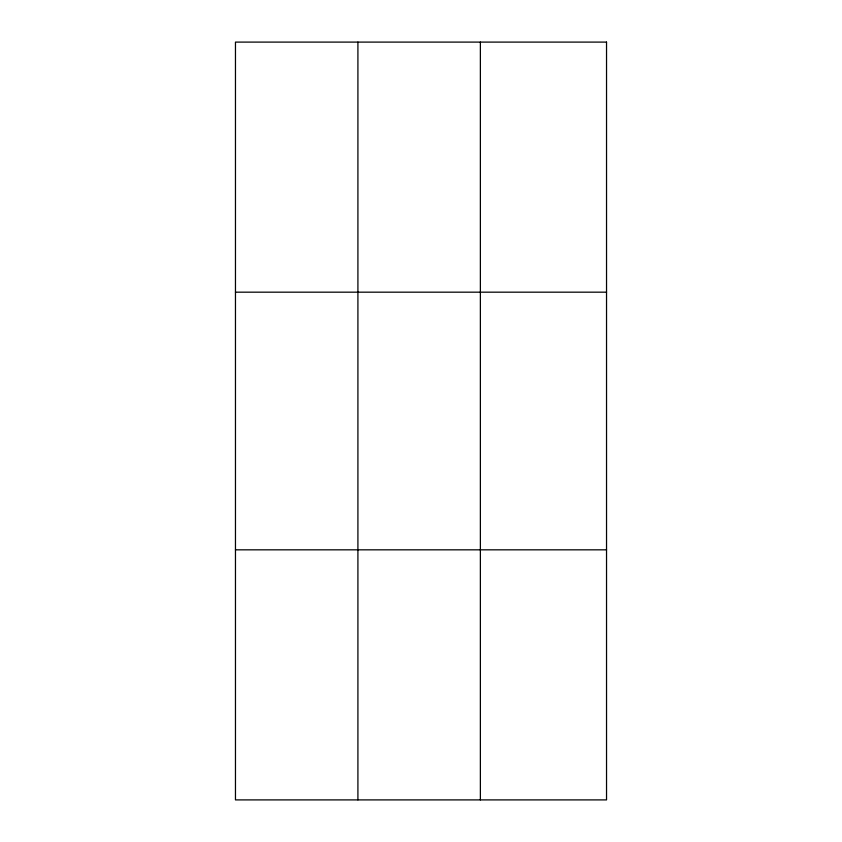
<?xml version="1.0" encoding="UTF-8"?>
<svg xmlns="http://www.w3.org/2000/svg" width="842" height="842" viewBox="0 0 842 842"><rect width="100%" height="100%" fill="white"/><g stroke="black" fill="none" stroke-linecap="round" stroke-linejoin="round"><path stroke-width="1.26" d="M357.913 42.1L357.913 799.9M480.372 42.1L480.372 799.9M235.465 292.174L606.535 292.174M235.465 549.826L606.535 549.826M606.535 42.1L606.535 799.9L235.465 799.9L235.465 42.1L606.535 42.1"/></g></svg>
